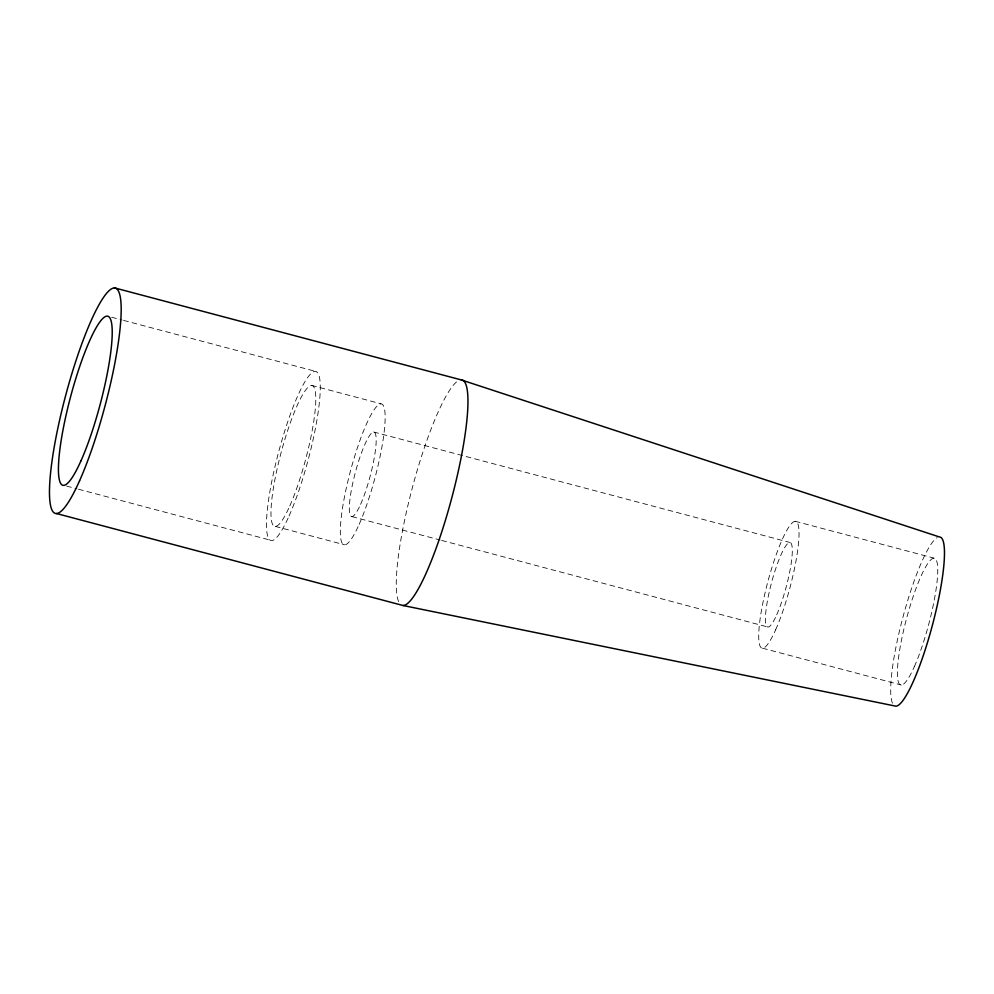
<?xml version="1.0" encoding="UTF-8"?>
<svg xmlns="http://www.w3.org/2000/svg" width="994" height="994" viewBox="0 0 994 994"><rect width="100%" height="100%" fill="white"/><g stroke="black" fill="none" stroke-linecap="round" stroke-linejoin="round"><path stroke-width="0.75" stroke-dasharray="4.97 3.73" d="M111.614 317.223L122.088 320.006M123.591 320.403L315.185 371.259M311.557 385.361L380.913 403.775M795.212 521.278L933.925 558.094M373.645 431.98L789.77 542.426M351.851 516.594L440.156 540.028M441.659 540.425L767.977 627.04M762.522 648.2L901.235 685.015M275.226 526.385L344.583 544.799M66.523 486.054L76.998 488.837M78.501 489.234L271.598 540.487M892.463 703.193A87.447 15.27 -75.1 0 1 903.347 615.646A87.447 15.27 -75.1 0 1 937.143 537.617M398.619 601.544A116.596 20.365 -75.1 0 1 412.734 486.302A116.596 20.365 -75.1 0 1 457.526 381.187M360.586 504.331A43.724 7.641 -75.1 0 0 375.297 433.471A43.724 7.641 -75.1 0 0 352.348 485.06A43.724 7.641 -75.1 0 0 360.586 504.331M776.712 614.789A43.724 7.641 -75.1 0 0 791.423 543.917A43.724 7.641 -75.1 0 0 768.474 595.505A43.724 7.641 -75.1 0 0 776.712 614.789M914.343 666.626A65.592 11.456 -75.1 0 0 936.41 560.33A65.592 11.456 -75.1 0 0 901.98 637.713A65.592 11.456 -75.1 0 0 914.343 666.626M775.631 629.811A65.592 11.456 -75.1 0 0 797.71 523.515A65.592 11.456 -75.1 0 0 763.28 600.898A65.592 11.456 -75.1 0 0 775.631 629.811M359.145 524.36A72.873 12.723 -75.1 0 0 383.672 406.26A72.873 12.723 -75.1 0 0 345.415 492.241A72.873 12.723 -75.1 0 0 359.145 524.36M289.788 505.958A72.873 12.723 -75.1 0 0 314.315 387.846A72.873 12.723 -75.1 0 0 276.059 473.827A72.873 12.723 -75.1 0 0 289.788 505.958M289.068 515.973A87.447 15.27 -75.1 0 0 318.502 374.241A87.447 15.27 -75.1 0 0 272.592 477.418A87.447 15.27 -75.1 0 0 289.068 515.973"/><path stroke-width="1.49" d="M56.26 513.463L403.042 605.508L895.78 706.162A87.447 15.27 -75.1 0 0 933.267 621.921A87.447 15.27 -75.1 0 0 939.38 536.946L461.166 379.87L114.385 287.838M461.166 379.87A116.596 20.365 -75.1 0 1 453.016 493.186A116.596 20.365 -75.1 0 1 403.042 605.508M79.57 480.773A116.596 20.365 -75.1 0 0 118.808 291.801A116.596 20.365 -75.1 0 0 57.602 429.371A116.596 20.365 -75.1 0 0 79.57 480.773M81.011 460.744A87.447 15.27 -75.1 0 0 110.446 319.012A87.447 15.27 -75.1 0 0 64.535 422.189A87.447 15.27 -75.1 0 0 81.011 460.744"/></g></svg>
